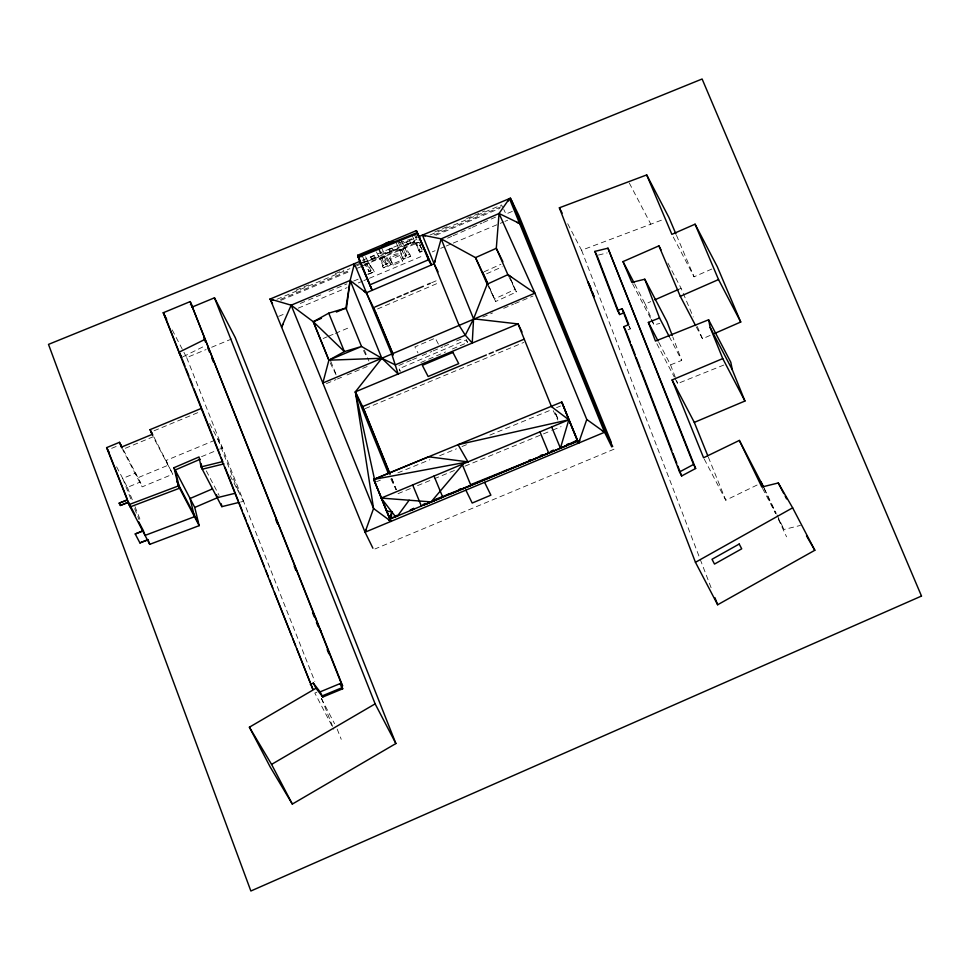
<?xml version="1.0" encoding="UTF-8"?>
<svg xmlns="http://www.w3.org/2000/svg" width="970" height="970" viewBox="0 0 970 970"><rect width="100%" height="100%" fill="white"/><g stroke="black" fill="none" stroke-linecap="round" stroke-linejoin="round"><path stroke-width="0.73" stroke-dasharray="4.85 3.64" d="M399.543 249.957L403.12 256.832L402.514 257.644L399.385 250.587L401.277 249.229L405.521 256.371L406.539 255.377L402.974 248.526L405.715 247.92L409.825 254.54L408.237 254.661L404.66 247.811M402.962 257.45L403.12 256.832M406.321 256.031L402.974 248.526M380.082 258.262L383.659 265.137L382.507 266.107L383.174 265.829L379.585 258.954L382.362 257.777L385.951 264.652L386.836 264.276L387.636 263.452L384.035 256.553L385.199 256.056L386.218 256.104L390.17 262.858L388.8 262.967L385.199 256.056M383.174 265.829L383.659 265.137M422.108 249.472L417.9 242.221L416.288 242.912L419.889 249.823L419.016 250.781L415.73 243.725L418.507 242.548L364.987 264.64L369.291 271.661L370.431 271.176L366.818 264.252L368.745 263.064L373.329 269.951L372.347 269.975L368.745 263.064M370.431 271.176L370.976 270.557L367.375 263.646M386.836 264.276L383.235 257.365L384.035 256.553M415.73 243.725L416.288 242.912M419.331 250.648L419.889 249.823M183.16 356.681L205.373 345.659M704.269 459.101L725.766 500.217L757.57 484.794M487.195 284.174L495.682 301.512L516.38 291.982L510.887 279.505M484.054 271.818L500.944 264.252M486.6 273.795L502.193 266.811M447.534 238.183L451.668 236.365M453.051 235.758L470.959 227.914M472.329 227.307L481.981 223.076M483.351 222.482L495.755 217.037M673.265 237.019L694.071 276.814L711.81 269.029M634.792 284.149L645.195 304.046L650.724 301.621M678.333 289.521L681.098 288.308L693.235 316.947M696.242 326.829L702.486 338.772L710.67 335.183M431.674 282.719L437.215 280.354M377.536 308.981L439.859 282.318M420.834 362.513L445.545 351.94M452.408 348.994L467.516 342.531L466.376 339.742M370.649 257.014L373.753 255.692L375.063 258.262L371.959 259.584L370.782 257.317L373.887 255.995L375.063 258.262M388.728 249.448L392.038 248.041L393.432 250.769L390.11 252.176L388.728 249.448L390.11 252.176M406.466 242.076L409.51 240.79L410.649 242.973L407.727 244.549L406.466 242.076L409.619 241.069L410.759 243.264M388.873 249.787L392.038 248.041M362.125 263.003L364.659 262.446L361.64 256.541M374.941 257.959L371.959 259.584M389.976 251.824L393.432 250.769M410.649 242.973L407.727 244.549M362.974 265.877L365.678 264.725L369.291 271.661M366.818 264.252L369.34 263.185M379.585 258.954L382.362 257.777M383.235 257.365L386.218 256.104M399.385 250.587L401.944 249.508M402.756 249.181L405.715 247.92M399.676 255.546L390.279 259.523L389.794 258.323A5.153 2.037 -22.1 0 1 393.674 254.77A5.153 2.037 -22.1 0 1 399.179 254.334L402.599 261.16L393.214 265.137L390.279 259.523A5.153 2.037 -22.1 0 1 394.159 255.971A5.153 2.037 -22.1 0 1 399.676 255.546L399.179 254.334M401.277 249.229L404.854 256.092L406.539 255.377M368.6 271.576L370.976 270.557M381.404 257.705L384.993 264.58L387.636 263.452M402.32 257.171L403.217 258.893L410.722 256.274L403.411 259.378L402.514 257.644M418.81 250.284L419.622 251.848L422.035 250.83M367.666 274.219L374.287 271.794L366.502 275.092M419.016 250.781L419.828 252.345L422.241 251.327M383.453 267.926C401.822 257.208 382.301 272.534 382.338 265.707M389.794 258.323L392.717 263.937L402.101 259.96L402.599 261.16M398.864 365.447L411.219 360.222M412.602 359.64L416.712 357.894M422.205 355.566L431.82 351.492M433.19 350.91L442.805 346.836M444.175 346.254L451.038 343.344M456.53 341.016L463.393 338.106M362.331 260.348L416.979 237.407L415.245 233.855M296.177 290.091L308.763 284.816M335.305 273.673L343.695 270.145M356.269 264.871L360.464 263.112M361.858 262.518L367.654 260.603M367.836 261.124L378.712 257.062L378.13 255.692L414.263 241.154L414.651 242.088L404.284 245.822M414.651 242.088L414.008 240.633L416.785 239.469M434.778 231.915L450.019 225.513M466.631 218.541L484.636 210.987M276.923 299.281L349.915 268.642M356.802 265.756L359.555 264.604M363.313 263.015L378.13 255.692M365.593 256.771L367.739 261.16L418.24 239.966M430.037 235.007L501.551 204.985L502.654 207.228M385.199 253.837L398.379 248.829L397.785 247.447M280.5 299.378L350.267 270.084M364.211 264.228L418.628 241.385M433.978 234.946L500.957 206.828M280.851 300.336L350.376 271.151M357.336 268.229L362.889 265.889M435.87 235.261L499.865 208.392M512.318 211.399L505.988 214.043L503.769 209.496M300.251 303.477L307.102 300.591M308.472 300.021L320.827 294.844M329.048 291.388L346.884 283.895M353.674 281.045L359.009 278.814M278.645 316.365L285.629 313.431M298.202 308.157L347.09 287.641M358.269 282.949L362.453 281.191M363.859 280.597L368.042 278.839M369.437 278.257L423.914 255.389M432.305 251.873L435.093 250.696M440.683 248.356L444.866 246.598M446.273 246.004L451.85 243.664M453.257 243.082L503.539 221.972M504.933 221.378L507.722 220.214M323.143 338.506L327.217 336.796M328.575 336.226L334.007 333.947M335.365 333.377L350.303 327.096M482.793 317.057L492.554 312.97M503.709 308.302L513.47 304.216M514.864 303.634L532.991 296.056M326.441 383.599L336.044 379.573M337.414 378.991L341.525 377.269M347.017 374.966L367.594 366.333M614.022 449.195L374.953 548.959M365.253 408.576L523.788 342.422M376.481 481.763L380.398 480.126M556.55 407.655L560.527 406.006M183.924 352.316L186.689 357.591L206.101 349.552M211.642 347.26L235.213 337.499M111.659 448.334L119.383 445.145M154.072 430.777L200.075 411.716M125.36 448.273L153.187 436.742L172.757 474.184L142.141 486.867L122.572 449.425M214.976 440.21L166.173 460.423L168.077 465.236L137.473 477.919L135.557 473.105L122.705 478.428L131.932 501.769M116.606 466.776L127.373 487.376L140.238 482.054L142.141 486.867M201.53 456.664L218.25 449.74M219.644 449.158L222.433 448.007M316.85 692.228L314.826 693.065L333.716 729.197M397.882 472.887L429.94 459.707M439.689 455.706L456.421 448.831M461.987 446.539L468.959 443.678M489.862 435.093L551.19 409.886M398.015 493.657L411.947 487.922M417.524 485.63L432.85 479.338M434.245 478.768L455.148 470.171M464.909 466.17L551.324 430.656M552.718 430.086L561.072 426.654M628.111 329.764L630.354 328.866L629.312 326.175M658.775 342.313L670.573 364.865L681.716 360.391L672.768 336.881M674.902 378.239L677.666 383.538L723.802 365.047M567.705 223.718L581.576 250.248L663.335 219.475M399.179 242.779L417.779 236.922M598.441 255.061L607.159 252.915M651.246 319.554L654.022 324.865L659.782 323.446M240.633 502.024L243.531 501.308M778.461 518.865L784.002 529.474L800.456 525.425M388.8 262.967L389.819 263.003M384.993 264.58L385.951 264.652M408.237 254.661L409.291 254.77M422.011 249.229L417.9 242.221M404.854 256.092L405.521 256.371M629.324 183.063L650.821 224.179M667.93 263.1L681.098 288.308M762.505 488.346L775.685 513.554L764.287 488.856M669.227 336.517L681.716 360.391M632.525 283.737L650.555 318.233M656.872 343.744L674.211 376.906M628.948 326.187L630.354 328.866M172.211 329.897L183.233 351.007M209.629 423.514L222.53 448.176M230.048 475.518L243.615 501.478M206.331 470.899L219.135 495.403M321.349 698.461L334.577 723.765M153.987 437.106L172.757 474.184M123.372 449.789L140.238 482.054M419.173 242.282L420.98 245.737M415.681 243.482L419.282 250.393M409.631 254.067L410.722 256.274M438.379 344.12L435.263 338.118L414.869 346.933L417.985 352.934M390.013 262.446L391.116 264.677M373.195 269.624L374.287 271.794M508.547 275.989L516.38 291.982M553.239 410.662L557.847 420.058M467.516 342.531L466.255 339.973L398.985 368.758L400.234 371.316L397.918 365.763M414.117 234.328L417.112 240.439M411.789 234.849L414.942 241.348M401.083 240.269L403.872 245.992M399.143 241.3L401.859 246.841M397.809 241.627L400.61 247.362M396.015 242.561L398.743 248.15M381.61 248.065L384.544 254.104M379.149 249.096L382.083 255.146M378.603 249.29L381.549 255.365M376.421 251.933L378.688 256.565M362.416 256.165L365.326 262.179M363.483 350.485L367.412 358.488M390.837 479.01L396.099 489.753M330.188 362.853L336.069 374.856M764.117 488.189L776.303 513.494M776.946 514.827L784.002 529.474M778.279 519.011L786.561 536.822M510.244 278.341L515.118 289.424L494.433 298.954L488.589 285.677M488.674 285.58L495.682 301.512M676.502 235.346L694.071 276.814M697.284 326.502L702.486 338.772M645.195 304.046L654.022 324.865M403.896 244.876L404.538 246.344M392.717 263.937L393.214 265.137M384.823 252.891L385.417 254.273M367.448 260.178L368.042 261.536M364.393 350L368.891 361.058M330.746 361.24L336.275 374.808M708.342 457.137L725.766 500.217M555.98 414.057L558.247 419.646M555.301 412.893L558.126 419.889M391.856 478.416L396.33 489.498M391.722 478.634L396.196 489.717M337.172 729.052L341.234 739.31M186.689 357.591L314.801 681.413M321.482 698.279L332.601 726.385M217.753 439.058L238.85 492.36M127.373 487.376L132.805 501.114M134.988 506.607L140.953 521.702M134.648 508.632L139.001 519.617M581.576 250.248L712.222 590.633M670.573 364.865L676.151 379.537M676.66 380.87L677.666 383.538"/><path stroke-width="1.45" d="M611.767 446.928L604.577 432.256L586.777 419.476L534.931 293.158L507.88 274.656L487.195 284.174L473.578 318.815L472.232 343.065L465.285 335.208L459.016 325.205L422.447 235.104L441.18 238.862L475.506 257.62L488.092 284.246M359.579 261.5L372.14 290.321L369.861 284.865L428.4 259.815L431.407 264.968L416.348 230.63L357.651 255.28L359.579 261.5L270.157 299.039L365.072 532.203L604.577 432.256L509.456 198.583L499.041 213.497L496.3 248.32L507.88 274.656L511.517 277.287M346.351 309.188L350.146 280.439L354.402 263.67L391.747 353.989L398.137 373.983L381.828 358.257L361.531 346.484L345.89 308.06L350.146 280.439L366.272 292.831L374.759 310.17M386.484 510.996L391.807 511.869L391.116 518.611L442.744 497.161L434.026 476.04M353.88 266.52L354.402 263.67M520.538 223.076L519.593 223.476L499.041 213.497L441.18 238.862L434.136 263.804L438.076 271.855M579.733 440.356L578.605 443.096L561.763 402.029L577.198 440.222L560.417 448.176L568.832 419.792L561.763 402.029L388.109 473.445L373.765 479.422L390.983 521.387L388.606 519.799M409.134 500.229L397.518 516.004L389.564 518.513L391.807 511.869M435.057 261.063L434.136 263.804L366.272 292.831L363.92 291.194M586.777 419.476L578.605 443.096L568.832 419.792L551.178 406.442M372.904 548.208L365.072 532.203L373.559 508.498L355.372 391.832L381.828 358.257L534.931 293.158L499.041 213.497M365.072 532.203L366.236 529.462M441.18 238.862L473.578 318.815L465.285 335.208L395.275 364.878L381.828 358.257L350.146 280.439L291.17 305.198L281.579 327.096L282.973 324.404M507.989 201.142L509.456 198.583M463.345 463.805L431.092 501.902L381.198 498.083L395.566 516.755L395.263 516.137L397.191 515.337L397.518 516.004M382.059 245.725L386.848 242.585L392.753 241.481M383.417 245.301L387.006 242.949L392.899 241.857M191.733 307.235L214.467 297.814L235.213 337.499L395.881 743.541L292.322 804.081L270.145 766.882L249.399 727.197L316.014 688.251L322.78 697.03L342.701 688.785L341.586 685.984M292.322 804.081L271.576 764.396L375.135 703.868L214.467 297.814M792.635 507.819L814.824 550.269L717.654 604.759L695.454 562.309L792.635 507.819L778.267 482.975L761.814 487.025L739.358 440.416L703.577 457.767L672.113 379.937L722.747 358.585L744.936 401.034L694.302 422.387L672.113 379.937M336.384 312.049L345.89 308.06L328.745 313.164L313.298 321.737L291.17 305.198L270.157 299.039L272.509 303.84M607.972 248.187L695.648 468.474L681.655 475.955L679.546 471.941L693.55 464.46L607.972 248.187L594.877 251.4L617.575 310.509L619.672 314.522L624.146 312.716L622.049 308.702L617.575 310.509M181.851 357.324L179.159 352.171L203.979 339.864M714.769 333.389L740.728 322.016L717.266 266.641L695.078 224.191L671.87 234.364L646.699 174.927L559.375 207.798L695.454 562.309M672.246 335.499L666.984 321.664L644.795 279.214L631.834 282.415L623.007 261.597L658.909 245.859L660.994 249.836M654.871 299.803L678.333 289.521M658.909 245.859L680.285 296.323L718.54 279.566L740.728 322.016M128.537 502.363L120.341 505.467L119.14 503.175L127.337 500.071L128.949 504.63L149.719 544.352L199.153 525.655L178.371 485.934L173.994 467.71L199.032 456.955L201.057 466.922L221.839 506.655L239.19 502.375M200.232 459.234L175.182 470.001L179.571 488.213L130.15 506.91L128.937 503.503M212.345 488.928L190.084 498.495L194.473 516.707L145.039 535.404L143.439 530.857L135.23 533.961L139.91 542.909L148.107 539.805M199.153 525.655L194.764 507.443L218.42 497.283M374.893 307.017L394.281 298.724M397.057 297.535L401.204 295.753M403.981 294.577L408.127 292.794M410.904 291.606L423.369 286.271M427.527 284.501L430.292 283.313M419.161 236.486L510.414 198.183L518.901 215.522L611.173 442.199M510.717 201.142L511.663 200.742M511.808 203.385L512.766 202.985M321.446 318.318L313.298 321.737L328.891 360.185L322.84 383.017L373.559 508.498L390.983 521.387L373.765 479.422L428.631 456.797L467.952 461.878L458.095 444.684L568.832 419.792L381.198 498.083M612.713 446.527L605.522 431.856L604.577 432.256L602.152 430.68M486.382 354.959L362.61 406.6L390.037 474.475M489.159 353.795L493.33 352.049M496.106 350.897L523.921 339.294M577.198 440.222L575.925 440.744L576.35 441.617L569.584 444.442L569.16 443.569L566.625 444.636L567.013 445.424L461.005 489.62L460.641 488.856L458.907 489.583L459.271 490.323L449.255 494.506L448.892 493.754L447.437 495.039M470.838 485.279L435.166 499.489L435.469 500.047L425.418 504.327L425.103 503.685L422.993 504.57L423.332 505.261L577.623 441.083M311.188 685.075L312.849 689.294L163.251 312.752L190.205 301.585L342.555 685.79L341.379 686.275M190.423 304.725L191.587 304.24M119.14 503.175L127.252 499.817L106.603 447.643L119.468 442.32L122.026 447.206M119.468 442.32L121.371 447.134L151.987 434.463L150.083 429.637L201.663 408.273L219.984 454.566M120.341 505.467L128.44 502.108M135.23 533.961L143.342 530.602L138.698 521.787M139.91 542.909L148.022 539.55M310.279 684.359L313.322 683.098L320.088 691.877L322.78 697.03M320.088 691.877L341.173 683.147L342.555 685.79M322.198 695.902L342.107 687.657M417.597 233.479L358.573 257.365L358.136 256.468L417.149 232.582L419.719 237.577M679.546 471.941L623.771 326.66L628.245 324.853L622.049 308.702M744.936 401.034L732.35 369.909L730.798 362.234L708.609 319.785L655.477 341.088L648.372 322.416L659.527 317.942L669.227 336.517M389.843 519.083L391.116 518.611M128.949 504.63L178.371 485.934M201.057 466.922L222.748 461.575L221.087 457.367M223.949 463.866L202.257 469.213L201.105 463.514M234.51 493.427L217.159 497.707L216.577 494.858M467.952 461.878L373.765 479.422L389.564 518.513M473.578 318.815L518.077 323.932L522.018 331.995M422.447 235.104L425.248 235.892M270.157 299.039L272.885 300.021M516.962 222.373L519.593 223.476M249.399 727.197L271.576 764.396M806.506 535.876L814.824 550.269M646.699 174.927L668.888 217.377L675.92 233.964M708.609 319.785L710.161 327.472L732.35 369.909M778.267 482.975L783.808 493.584M785.203 496.24L786.585 498.895M680.285 296.323L695.551 325.508M739.358 440.416L763.475 486.855M623.007 261.597L634.101 282.816M648.372 322.416L658.084 340.991M594.877 251.4L596.986 255.425M623.771 326.66L625.868 330.673M559.375 207.798L562.151 213.109M693.55 464.46L695.648 468.474M589.154 284.137L587.917 281.749L593.992 296.723M375.135 703.868L395.881 743.541M163.251 312.752L166.694 319.348M179.074 352.765L181.657 357.7M314.789 616.471L316.171 619.115M319.579 628.572L320.961 631.215M339.997 683.632L342.701 688.785M313.322 683.098L316.014 688.251M173.994 467.71L194.764 507.443M150.083 429.637L152.629 434.524M176.77 481.375L197.54 521.108M106.603 447.643L109.161 452.529M127.337 500.071L135.303 515.312M502.884 261.754L496.3 248.32L475.506 257.62L487.195 284.174M553.834 450.929L553.446 450.128L551.093 451.111L551.445 451.826L542.63 455.512L542.266 454.797L540.241 455.645L540.569 456.3L530.384 460.544L530.057 459.889L528.771 460.435L529.062 461.041L470.717 484.648L470.935 485.473L462.193 464.291M484.588 482.332L490.881 495.161L472.196 503.042L465.867 490.141M761.098 482.005L763.645 487.486M482.745 272.4L488.007 284.356M416.603 231.151L431.407 264.968M695.078 224.191L718.54 279.566M375.341 311.552L393.286 354.644M373.511 307.611L393.202 354.862M551.663 426.958L560.417 448.176M539.938 431.844L548.705 453.063M416.348 230.63L428.594 260.202M357.906 255.789L372.14 290.321M357.651 255.28L370.055 285.253M412.674 484.951L421.392 506.073M510.414 198.183L605.522 431.856M358.791 258.081L358.451 257.486M328.745 313.164L344.386 351.589L328.891 360.185L313.298 321.737L344.386 351.589L361.531 346.484L328.891 360.185L381.828 358.257L322.84 383.017L291.17 305.198M710.161 327.472L722.747 358.585M694.302 422.387L707.785 455.742M551.457 406.515L518.077 323.932L355.372 391.832L374.856 480.841M389.613 472.875L363.859 409.158L355.372 391.832L388.4 473.554M190.205 301.585L341.173 683.147M203.906 338.021L205.567 342.216M207.798 347.83L209.459 352.061M211.69 357.688L213.364 361.919M275.771 519.641L277.444 523.873M294.165 566.116L295.838 570.348M312.546 612.591L314.219 616.823M316.45 622.449L318.002 626.377M327.193 649.609L328.854 653.804M182.214 359.106L184.991 366.126M186.094 368.939L188.883 375.96M189.987 378.773L192.775 385.793M193.879 388.606L201.105 406.866M224.979 467.2L238.329 500.932M239.444 503.745L242.221 510.778M243.337 513.591L246.113 520.611M247.229 523.424L264.47 567.001M265.574 569.814L268.363 576.847M269.478 579.648L272.812 588.087M274.474 592.306L291.715 635.884M292.831 638.696L295.608 645.717M296.723 648.53L310.073 682.262M163.518 312.643L179.159 352.171M151.284 431.929L152.714 435.542M120.668 444.612L122.099 448.225M107.803 449.934L127.361 499.356M624.668 314.062L628.803 324.829M597.52 256.832L619.672 314.522M626.414 332.079L630.209 341.961M631.288 344.774L635.083 354.656M636.162 357.469L639.957 367.351M641.037 370.164L671.907 450.565M672.986 453.39L676.781 463.26M677.86 466.085L681.655 475.955M714.938 597.702L717.654 604.759M589.784 285.325L591.397 289.521M592.464 292.322L594.076 296.517M644.795 279.214L659.527 317.942M148.519 540.945L149.719 544.352M221.257 503.806L221.839 506.655M739.213 544.037L712.004 559.29L714.502 564.067L741.711 548.814L739.213 544.037M921.5 596.053L250.866 891.006L48.5 344.386L702.11 78.994L921.5 596.053M452.917 352.437L422.338 365.326L428.134 376.518L458.713 363.629L452.917 352.437M413.766 508.413L410.322 509.856L410.649 510.523L414.105 509.117L413.766 508.413"/></g></svg>
